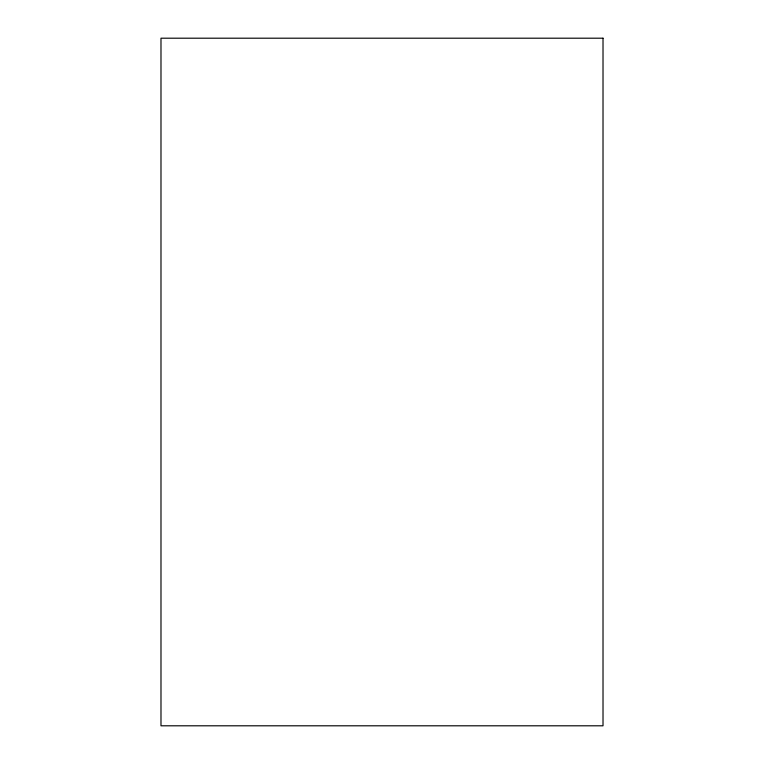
<?xml version="1.0" encoding="UTF-8"?>
<svg xmlns="http://www.w3.org/2000/svg" width="764" height="764" viewBox="0 0 764 764"><rect width="100%" height="100%" fill="white"/><g stroke="black" fill="none" stroke-linecap="round" stroke-linejoin="round"><path stroke-width="1.15" d="M603.016 38.2L160.984 38.2L160.984 725.8L603.016 725.8L603.016 38.2"/></g></svg>
